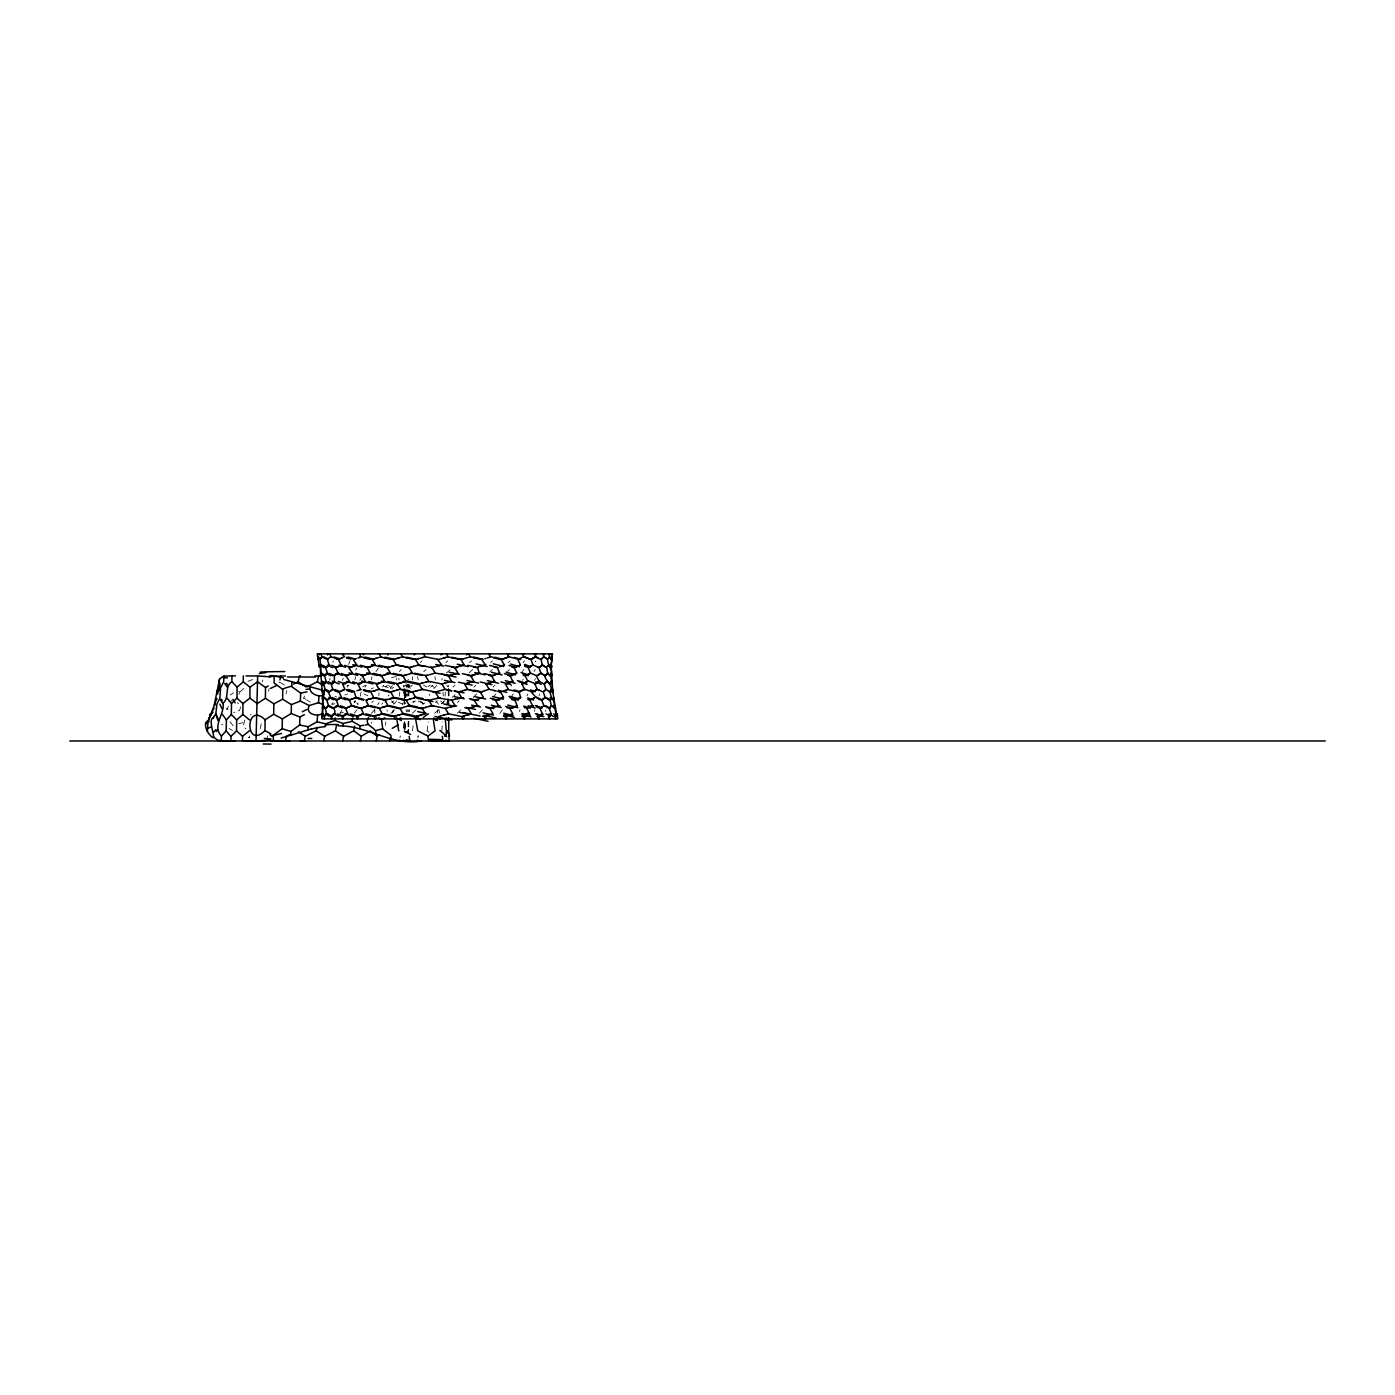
<?xml version="1.0" encoding="UTF-8"?>
<svg xmlns="http://www.w3.org/2000/svg" width="1395" height="1395" viewBox="0 0 1395 1395"><rect width="100%" height="100%" fill="white"/><g stroke="black" fill="none" stroke-linecap="round" stroke-linejoin="round"><path stroke-width="0.75" stroke-dasharray="5 3.75" d="M448.806 696.088L448.806 694.047M408.805 695.442L408.857 684.614L408.718 696.088M448.772 704.126L448.824 697.622M448.859 695.442L448.911 688.938M404.393 727.963L404.166 721.459M404.707 697.622L404.812 688.938L404.533 695.442M408.648 695.442L408.77 684.614M404.149 702.714L404.219 704.248A59.549 11.857 -33.6 0 1 405.265 703.568M403.87 727.963L403.992 721.459M404.498 697.622L404.097 704.109M408.909 686.2L408.857 687.229L408.718 685.189M403.852 685.346L403.922 687.055M448.214 704.126L448.388 697.622M448.649 688.938L448.458 695.442L448.353 688.956M448.632 695.442L448.841 688.938M407.235 711.746L407.305 709.706M404.131 727.963L404.41 721.459M404.097 728.765L404.48 721.965M405.84 697.448L406.032 694.03M404.567 729.445L405.003 721.965L405.23 730.806M406.52 696.088L406.642 694.03M399.929 737.728L400.33 735.915M402.475 704.248L403.015 702.888M441.744 730.806L442.581 721.965M445.005 696.088L445.371 691.99M399.354 696.088L399.755 691.99M409.328 711.746L409.537 709.706M412.449 679.958L412.763 676.662M392.78 713.107L393.163 709.706M393.791 704.248L396.651 700.848M396.581 679.958L396.755 678.493M545.637 711.433L545.794 710.072M385.386 725.365L385.84 721.965M390.269 688.589L392.413 685.52M412.449 730.806L413.269 724.685M437.385 713.107L437.838 709.706M438.588 704.248L435.815 701.022M441.884 679.958L442.075 678.493M408.212 721.965L408.212 732.514M354.905 702.661L355.132 701.144M381.811 704.248L382.858 702.888M418.047 737.728L417.872 735.915M423.452 704.248L424.655 702.888M427.027 730.806L428.457 721.965M433.88 688.589L436.897 685.346M371.593 723.325L371.82 721.965M371.384 679.958L371.959 676.662M329.621 680.272L330.005 678.232M332.917 662.398L333.196 660.864M360.328 696.088L361.113 691.99M354.94 679.958L355.603 676.662M331.591 704.248L333.056 702.888M286.045 693.995L286.777 690.595M267.299 737.693L267.683 735.95M303.43 698.476L304.563 696.088M260.133 728.783L261.615 722.192M268.572 691.188L269.165 688.537M249.147 737.571L249.531 735.932M262.399 681.806L262.801 680.097M408.037 731.503L408.491 732.514M244.788 720.099L243.236 725.993L245.991 728.957M407.724 685.189L407.235 686.881M534.337 711.433L534.843 709.724M538.976 695.931L539.586 693.89M240.655 706.916L239.522 710.561L233.645 712.566M407.235 685.189L406.555 686.881M342.455 680.272L343.257 678.232M348.645 664.438L350.04 660.864M238.841 694.431L239.696 692.251M519.289 711.433L520.126 709.724M526.909 695.931L527.92 693.89M534.616 680.272L535.366 678.755M347.285 687.09L348.192 685.259M355.742 670.071L356.754 668.013M226.775 709.584L228.449 706.411M534.076 671.588L535.279 669.548M339.996 713.298L341.845 710.247M359.858 680.272L361.078 678.232M379.022 692.809L378.865 695.669M499.933 713.298L502.374 709.724M511.825 695.931L513.238 693.89M522.567 680.272L523.264 679.26M535.174 661.893L535.872 660.864M382.788 686.933L383.381 685.294M354.19 702.574L355.376 700.883M365.072 687.09L366.344 685.259M375.952 671.588L378.463 668.013M510.884 686.218L511.616 685.259M522.253 671.588L523.84 669.548M354.156 713.298L356.998 709.724M379.283 702.661L377.609 704.545M479.287 713.298L482.374 709.724M493.394 696.959L496.027 693.89M523.055 662.573L524.52 660.864M371.924 702.574L373.424 700.883M385.665 687.09L387.269 685.259M399.388 671.588L401.202 669.548M493.045 687.09L494.754 685.259M507.606 671.588L509.524 669.548M371.349 713.298L374.802 709.724M388.106 695.931L389.1 694.919M420.296 662.573L421.953 660.864M473.219 697.465L474.317 696.367M457.264 713.298L460.856 709.724M474.753 695.931L476.811 693.89M508.355 662.573L510.082 660.864M391.943 702.574L393.704 700.883M407.915 687.09L409.799 685.259M423.714 671.762L425.981 669.548M457.368 702.574L459.182 700.883M473.829 687.09L475.765 685.259M489.732 672.111L492.452 669.548M391.664 688.851L393.529 687.142M390.949 713.298L394.82 709.724M445.842 662.573L447.673 660.864M240.149 691.833L244.09 688.241M434.647 713.298L438.588 709.724M452.119 697.465L453.323 696.367M453.793 695.931L455.119 694.745M490.587 662.573L492.452 660.864M413.408 702.574L415.309 700.883M430.706 687.09L432.729 685.259M446.278 673.122L450.271 669.548M435.467 702.574L437.385 700.883M452.922 687.09L454.962 685.259M469.069 672.739L472.661 669.548M412.292 713.298L416.338 709.724M469.679 662.573L471.597 660.864M233.593 692.74L230.192 695.041M422.72 703.202L422.336 704.213M373.424 687.787L371.279 688.938M365.49 685.189L362.613 686.881M355.132 700.848L353.911 701.528M348.349 685.189L347.076 685.869M278.878 682.103L281.982 683.445M247.996 681.335L254.431 678.842M251.17 714.536L250.298 714.885M347.564 694.065L346.378 694.448M345.786 694.658L344.879 694.937M332.289 704.475L334.713 703.725M339.996 713.211L343.484 712.165M396.494 676.645L393.965 677.028A34.84 17.594 5.6 0 0 389.275 678.144M248.083 737.292L249.635 737.693M357.259 704.109L358.201 704.545M364.304 694.047L367.792 695.774M221.474 724.232L222.659 724.859M232.547 730.474L231.082 729.637M230.646 729.393L229.007 728.434M308.312 700.848L306.743 699.837M308.836 701.197L310.422 702.208M305.679 699.157L304.11 698.128M284.493 685.137L282.488 683.777M429.067 732.34L427.254 730.98M423.557 703.568L422.476 702.714M422.057 702.382L420.348 701.022M388.542 685.189L390.46 687.229M391.524 700.848L393.878 703.568M230.018 721.825L233.61 726.307M406.939 687.055L405.997 685.346M406.433 685.346L407.078 687.055M405.666 685.189L406.294 686.881M408.491 730.806L408.752 732.514M409.868 687.177L410.13 688.537M398.761 678.232L399.075 680.045M417.558 676.627L418.134 679.906M429.416 694.082L429.625 695.442M387.043 709.95L387.217 711.188M434.926 676.662L435.327 679.958M439.041 709.706L439.46 713.107M442.93 691.99L443.279 696.07M374.732 709.706L374.889 713.107M406.207 709.706L406.294 711.746M407.357 694.03L407.41 696.088M404.131 694.03L404.201 696.088M403.94 688.938L404.097 695.442L404.027 688.938M404.759 721.459L404.986 730.126L404.881 721.459M407.881 688.938L408.037 695.442M404.236 688.938L404.358 695.442M404.41 697.622L404.533 704.109M448.58 704.126L448.248 697.622M408.7 709.706L408.718 711.746M448.214 688.956L448.248 695.442M242.992 722.61A67.047 54.143 -54.3 0 1 238.737 723.691M418.151 736.264A85.078 26.714 -20.3 0 1 418.674 735.915M410.793 686.636A48.563 17.071 -18.2 0 1 412.501 685.05M335.009 696.506A56.236 7.951 13.3 0 1 336.736 696.994M354.853 691.257A41.013 9.66 -14.2 0 1 351.697 692.321M383.538 686.026A35.503 6.748 27.2 0 1 391.733 688.938M405.771 683.689A45.773 8.701 27.1 0 1 410.426 685.991M404.533 682.277A54.719 12.66 -32.9 0 1 410.583 678.389M423.452 685.05A49.331 5.842 26.9 0 1 426.574 686.811M430.096 685.154A54.876 16.635 -27.8 0 1 427.812 686.793M446.784 685.154A49.069 21.064 10 0 1 447.638 686.828M448.719 685.189A54.946 29.347 -3.8 0 1 448.318 686.863M431.875 685.538A78.573 27.935 25.6 0 1 433.984 687.229M233.575 699.226A63.438 30.219 -68.4 0 1 230.07 701.755M238.51 691.484A28.824 14.072 56.9 0 1 239.277 691.379M403.94 686.881A72.435 39.043 -1.8 0 1 404.149 685.189M206.303 724.423A77.091 18.484 -34.9 0 1 205.797 723.953M226.339 708.486A32.66 10.183 58.9 0 1 227.978 709.48M237.29 702.644A64.362 20.908 56 0 1 238.562 703.673M405.526 703.359A51.911 22.39 -9 0 1 405.84 702.696M412.624 702.191A48.302 16.757 -18.7 0 1 414.071 701.022M356.702 703.028A95.191 44.745 -2.5 0 1 358.131 703.69M371.733 698.93A41.397 1.343 24.7 0 1 371.209 698.529M398.325 702.173A43.733 3.923 26.1 0 1 403.887 704.771M385.037 702.295A60.613 18.728 -33.3 0 1 386.031 701.354M418.221 700.987A50.394 8.039 26.2 0 1 422.877 703.516M440.541 701.022A48.284 15.886 19.5 0 1 444.255 704.179M444.22 700.761A54.806 24.36 -19.7 0 1 441.552 703.708M448.719 703.638A48.738 21.431 8.4 0 0 448.492 702.958A54.789 29.434 -2.4 0 1 448.336 703.621M446.609 702.818A49.435 22.024 -6.3 0 1 446.173 703.481M448.789 702.958A51.946 26.889 9.8 0 1 448.946 703.655M444.412 701.04A46.523 18.501 -14.4 0 1 441.343 703.795M408.7 721.459L408.665 732.305L408.77 721.459M408.316 721.459L408.177 732.305L408.351 721.459M405.893 688.938L405.509 697.622L405.875 688.938M447.778 704.126L447.516 697.622L447.743 704.126M408.561 695.442L408.473 684.614L408.473 695.442"/><path stroke-width="1.5" d="M323.099 705.992A83.543 18.519 1.9 0 0 322.454 708.015L322.507 713.822A185.134 41.85 5.5 0 0 322.053 716.35L322.071 716.681M322.507 699.837A90.832 19.268 2.2 0 1 322.681 697.483L322.367 691.554M448.702 730.823L448.737 719.925M552.246 658.004L550.955 666.74L552.281 653.854M230.907 741.129L230.977 736.403L236.54 730.858L236.679 719.942L242.835 714.467L242.974 703.568L249.844 698.11L250.001 687.212L257.552 681.789L265.521 687.508L265.381 698.285L273.821 703.847L273.682 714.275L265.102 719.82L264.963 730.596C244.788 750.806 244.927 700.412 265.102 719.82M235.267 741.041L221.177 740.71L221.491 736.054L226.147 730.893L226.409 719.959L231.326 714.502L231.5 703.551L236.958 698.11L237.098 687.194L231.849 681.667L231.954 675.79M242.503 740.972L242.556 736.264L249.409 730.823M237.098 687.194L243.271 681.789L243.34 675.93M256.035 740.972L257.639 675.947L245.991 675.93M273.35 739.646L273.403 735.148L282.191 728.713L282.348 718.896L291.206 713.525L299.89 717.03L304.354 714.693M274.17 677.395L274.1 682.992L282.784 689.426L282.644 699.244L291.398 704.58L300.378 701.075L309.202 705.539L318.513 702.714L322.995 704.44M403.73 740.972L403.748 740.082M552.926 691.641L553.954 699.732L553.815 697.814A64.693 23.854 -27 0 1 553.832 698.825L555.576 708.119M290.77 735.304L290.84 731.451L299.646 725.016L308.173 726.743L317.118 721.808L325.663 723.865L334.835 720.448L343.17 723.517L352.168 721.302L360.102 725.836L363.799 725.243M291.206 713.525L291.398 704.58M291.851 681.859L291.764 686.654L300.64 693.088L306.97 691.885M221.491 736.054C211.674 726.097 224.909 714.118 223.043 703.219C229.983 697.395 224.02 686.898 231.849 681.667M319.699 667.664A126.962 22.582 2.2 0 1 319.089 665.293L317.206 653.854L552.699 653.854M299.646 725.016L299.89 717.03M300.378 701.075L300.64 693.088M406.224 740.972L406.259 740.082M235.476 675.86L223.828 676.122L223.688 681.911L220.549 687.909L219.852 698.424L216.905 704.004L215.841 713.909L218.44 719.454M375.83 733.962C377.086 726.568 363.049 726.586 368.559 717.553M549.49 717.78L549.438 718.896L548.479 716.577M551.792 675.598L551.147 665.467M308.016 729.794L308.173 726.743M309.202 705.539C304.912 714.135 317.275 717.135 322.786 713.42M310.074 687.63C308.94 693.315 318.287 697.378 323.187 695.408M445.859 740.972L445.912 740.082M322.088 716.193L322.402 714.153M317.118 721.808L317.572 715.443M318.513 702.714L318.967 696.349M399.685 740.972L399.755 740.082M322.942 681.859L322.786 681.649A103.997 20.437 1.2 0 0 321.635 684.021A228.327 41.344 5.5 0 1 321.565 681.632C320.292 673.977 321.356 665.99 319.926 659.434M217.62 694.03L218.98 686.357M552.246 658.318L552.158 656.783M215.51 702.191L207.994 721.633L207.384 731.399M323.344 702.243L321.861 718.896L557.843 718.896L557.32 716.577M324.041 694.501L324.39 690.438M327.546 654.952L327.651 653.854M406.468 740.972L406.555 740.082M214.83 705.12L215.057 703.324M325.663 723.865L325.401 726.429L324.372 726.551M223.828 676.122L219.608 678.912L214.255 704.911M359.788 728.608L360.102 725.836M389.589 740.972L389.885 738.321M206.547 721.459C204.036 724.929 206.39 729.585 208.204 732.811C220.637 748.853 206.652 720.134 212.842 717.954M320.833 675.511L321.007 674.482A270.072 46.872 5.1 0 1 321.286 673.471L321.757 673.471M334.835 720.448L335.166 717.884M552.786 689.304L552.699 690.612L552.263 684.056A147.085 41.955 -27.5 0 0 552.141 682.312L551.705 674.831L551.792 675.86M218.928 681.58L219.608 678.912M433.601 740.972L433.723 740.082M352.168 721.302L352.673 717.884M342.786 726.045L343.17 723.517M376.319 740.972L377.034 736.264L379.51 734.555M322.507 708.364L322.646 699.575M417.523 740.972L417.663 740.082M321.582 681.614L321.827 681.632A229.303 41.536 5.3 0 0 321.495 683.829M360.468 740.972L361.305 736.264L370.355 730.806M553.867 700.203L554.111 702.574M552.664 690.821L552.716 690.577M342.664 740.972L343.606 736.264L353.702 730.806L354.609 726.045M322.559 708.032L322.803 707.003A208.988 45.146 5.4 0 1 323.256 705.643A86.054 18.484 4.1 0 0 323.902 706.655A85.479 18.187 4.7 0 0 325.052 708.015M539.15 717.78L538.923 718.896L537.807 716.577M551.914 656.958L552.507 653.854M323.675 740.972L324.686 736.264L335.393 730.806L336.683 724.685M279.907 679.958L280.761 675.982M270.368 740.571L285.208 740.954L286.899 735.915M293.473 684.143L298.129 681.771L299.402 675.93L300.535 675.93M304.267 740.972L305.296 736.264L316.194 730.806L316.944 727.405M307.196 686.898L317.345 681.771L318.653 675.93M548.549 658.231C544.66 661.509 554.233 671.379 550.833 674.308M554.512 707.945L554.722 707.003A41.135 17.298 -26.1 0 0 554.914 705.626A41.135 17.263 -26.4 0 1 554.669 707.021L555.908 713.822A25.651 12.276 -24.8 0 1 554.914 716.385L554.565 716.193M320.623 673.471L320.379 668.92M321.548 674.57L320.658 673.384A114.407 21.448 2.2 0 0 320.78 675.18M324.686 717.78L324.372 718.896L324.181 716.577M342.629 654.918L342.943 653.854L344.338 656.679L341.723 657.969M322.873 700.203C325.122 696.872 321.704 692.687 324.669 689.74M551.775 675.511L551.164 673.89M552.315 692.705L552.089 690.438M551.008 666.566L551.042 666.479A413.984 44.623 -5.4 0 0 551.234 666.252M552.908 692.025L552.333 690.821M322.995 699.854L323.099 699.523A230.628 47.587 5.3 0 1 323.919 697.448A94.319 19.094 4.6 0 0 324.948 698.476M320.362 667.333L321.53 664.944M551.531 682.87L551.914 681.632A383.921 45.442 -3.7 0 1 552.158 682.957A143.894 41.03 -27.5 0 1 552.246 683.846M215.946 701.04L216.975 698.372M550.415 675.476L552.263 684.021M524.729 717.78L524.293 718.896L523.038 716.577M549.543 654.918L549.961 653.854M551.164 689.461C551.757 683.567 544.974 680.69 544.8 675.494M551.06 689.705L550.729 690.438A49.191 14.316 -26 0 1 549.979 691.972L551.356 697.465L553.501 699.941M551.217 665.293L551.688 667.682M318.757 657.83L318.548 657.917A130.555 22.634 1.2 0 0 318.322 658.824M554.966 716.542L555.123 716.193A25.825 12.485 -24 0 0 555.995 713.787M332.062 717.78L331.504 718.896L330.999 716.577M363.241 654.918L363.781 653.854M320.013 659.504L321.582 657.219M205.501 723.726L207.994 721.633M212.737 710.596L212.214 713.49M213.418 709.375L214.08 708.154M550.101 691.589L550.624 690.664A57.927 16.67 -26.5 0 0 551.077 689.496M506.821 717.78L506.176 718.896L504.833 716.577M543.91 654.918L544.521 653.854M323.954 690.787L325 689.304L323.849 684.056L326.116 681.301L324.582 675.86L327.424 673.122L325.61 667.682L329.813 665.293M322.541 681.301L322.315 681.632A109.699 20.663 4.1 0 0 324.564 683.864M550.572 698.825L550.572 698.825A37.438 12.433 -25.7 0 0 551.426 697.448M554.356 708.329L554.373 705.138M549.246 653.854L549.351 657.062M215.841 713.909L213.749 716.821M548.898 657.742L548.514 658.266M343.501 717.78L342.734 718.896L341.949 716.577M387.67 654.918L388.42 653.854M209.111 717.745L210.017 716.629M210.192 716.367L211.308 714.798M323.971 683.846L326.622 681.614M549.892 699.819L551.391 705.643L553.501 707.439M320.867 658.144L321.966 656.783L320.99 653.854M547.485 666.322C546.09 667.734 549.839 662.887 550.467 667.42M486.349 717.78L485.495 718.896L484.1 716.577M535.209 654.918L536.029 653.854M324.32 716.35L326.622 713.822L325.07 707.736M546.683 667.333L547.625 673.122L550.048 675.598M545.358 675.86L547.625 673.122L550.258 675.86M546.561 674.482L545.672 675.511M358.445 717.78L357.451 718.896L356.475 716.577M414.175 654.918L415.117 653.854M325.785 708.381L328.592 705.643L326.5 699.575M549.508 708.032L551.164 705.992A26.191 10.009 -24.9 0 1 550.641 706.672L549.177 708.364L551.217 713.822M464.186 717.78L463.14 718.896L461.728 716.577M523.282 654.918L524.276 653.854M324.895 675.511L328.069 673.471M326.099 708.032L328.592 705.643M217.725 729.969L216.208 731.521M546.578 681.405A45.895 10.462 -25.5 0 1 544.189 683.934L545.881 689.461A32.504 8.544 -25.1 0 1 544.434 690.769L543.492 691.676M545.724 689.618L544.887 690.438A29.469 7.934 -24.7 0 1 543.23 691.99L545.114 697.465L549.543 700.15M326.622 713.822L323.884 716.193M376.284 717.78L375.133 718.896L373.982 716.577M441.064 654.918L442.163 653.854M441.221 717.78L440.035 718.896L438.64 716.577M507.989 654.918L509.105 653.854M328.121 691.449L330.65 697.465L327.023 699.941M543.318 653.854L543.666 657.062M541.277 659.12L543.527 657.184M327.755 699.854L330.65 697.465M396.442 717.78L395.203 718.896L393.948 716.577M466.61 654.918L467.796 653.854M418.343 717.78L417.105 718.896L415.745 716.577M489.139 654.918L490.325 653.854M325.994 667.333L329.621 665.206M542.254 658.318L542.341 658.231A82.113 11.317 -24.2 0 1 541.243 659.242M329.115 692.025L330.946 690.612M541.033 659.329L542.324 664.962L546.177 667.507M539.621 667.176L540.702 666.322L539.29 667.42M543.492 698.825L542.132 699.871L543.492 698.825A25.616 7.829 -24.6 0 0 545.009 697.483M539.377 667.368L537.999 667.211M327.319 659.26L329.063 664.962M538.958 674.482L537.912 675.25L538.958 674.482A39.949 7.359 -24.3 0 0 540.876 673.087L538.941 667.682M327.215 659.329L328.278 658.562M538.732 674.657L538.854 674.57A39.949 7.289 -24.4 0 0 540.562 673.175M330.877 690.664L332.83 689.304L335.846 690.612M541.923 700.028C538.313 700.342 533.117 694.57 530.989 691.449M384.811 717.762L381.55 719.942L382.771 728.975M331.121 690.49L332.324 689.636M327.703 658.981L330.336 657.219M331.33 683.846C338.061 681.859 330.162 673 338.933 673.471M331.26 716.35C335.724 715.356 336.23 709.096 332.289 707.683M400.818 717.762L399.005 719M541.923 707.091L540.964 707.736L541.801 707.178A25.04 9.155 -23.5 0 0 544.05 705.661L549.107 708.329M211.36 726.847L208.221 728.138M536.988 689.409L538.592 689.915M333.963 708.207L338.305 705.643L336.474 700.203L334.887 699.523M536.796 689.531L536.412 689.775A25.511 6.591 -23.8 0 1 532.768 692.059M540.231 708.207L536.848 707.178M330.231 657.289L331.051 656.783L329.813 653.854M533.448 658.004L535.192 656.905A46.698 5.929 -23.3 0 1 532.803 658.318M265.381 698.285L257.238 703.586L249.844 698.11M533.082 658.231L531.46 659.207M334.783 681.614L331.068 684.021L332.795 689.2M335.219 713.822L330.371 716.193M334.068 675.337L338.706 673.384M336.474 700.203L341.496 697.465L339.02 691.868M265.521 687.508L268.171 685.991M529.228 658.824L531.39 659.26A39.914 5.231 -23 0 0 533.675 657.934M336.77 700.028L341.496 697.465M273.821 703.847L282.644 699.244M533.57 691.467L533.64 691.432A25.389 6.312 -24.1 0 0 536.691 689.479M530.083 666.653L528.688 667.42L529.455 667.002A28.214 4.29 -23.2 0 0 530.048 666.653M338.305 705.643L332.969 708.032M335.288 667.525L342.037 665.293M524.921 666.496L528.844 667.333M336.544 667.211L341.775 665.206M339.403 692.025L340.868 691.257M340.624 691.379L344.321 689.566M288.224 735.252L289.55 734.572M533.274 705.905L532.158 705.818A38.45 13.723 -23.2 0 1 529.612 706.881M526.473 675.25L530.466 673.122L536.709 675.703M531.077 699.592L532.559 698.825A28.789 8.614 -23.7 0 0 534.477 697.831L534.738 697.639A28.563 8.422 -23.7 0 1 532.489 698.79L529.873 700.203L532.349 705.312M526.229 675.389L526.647 675.163A24.831 4.359 -23.4 0 0 527.24 674.831A24.761 4.324 -23.4 0 0 527.885 674.5L530.466 673.122L528.217 667.682M533.518 705.992L531.826 705.992A40.211 14.63 -23.1 0 1 529.751 707.056L528.792 707.439M342.403 690.49L344.879 689.304L342.647 684.056L349.674 681.632L346.047 675.86L343.937 675.163M336.526 658.824L340.432 658.562M342.316 716.35L347.739 713.822L345.664 708.381L343.711 707.683M343.013 683.846L347.843 681.614M345.664 708.381L351.819 705.643L349.291 700.133M529.716 707.003L527.955 707.823M340.694 658.44L341.827 657.917M346.03 708.207L347.896 707.352M524.084 689.531L525.409 689.566M524.311 689.426L524.258 689.461A35.416 8.632 -23.5 0 1 521.329 690.647L519.254 691.641M523.997 689.583L521.869 690.525M518.469 659.26L508.983 656.818A32.224 3.923 -21.8 0 1 504.258 658.475L503.734 658.736M347.739 713.822L341.025 716.193M346.047 675.86L347.111 675.389M348.279 707.178L351.819 705.643M527.432 708.05L524.415 707.683M346.483 675.668L352.482 673.122L348.558 667.316M347.198 675.337L352.482 673.122M520.422 664.962A25.494 3.732 -22.6 0 1 517.318 666.357L515.452 667.124M350.79 699.645L356.056 697.465L354.156 691.763M515.662 667.037L515.766 667.002A26.889 3.976 -22.5 0 0 517.318 666.304M351.697 699.261L348.715 699.941M512.418 674.918L513.482 674.482A32.678 5.615 -22.9 0 0 516.778 673.14L514.145 667.682L515.261 667.211M520.701 697.639L518.94 691.763M352.29 699L356.056 697.465M349.779 667.682L350.912 667.211M350.302 667.473L356.702 664.962L353.197 659.329M351.139 667.124L356.702 664.962M513.064 674.657L513.482 674.482A32.085 5.475 -22.9 0 0 516.743 673.087M512.854 674.744L512.209 675.006M523.875 716.193L521.8 716.21M517.545 698.912L517.754 698.825A58.974 17.786 -23.6 0 0 520.3 697.884M356.457 716.542L361.061 714.763M517.754 698.825L516.446 699.348M356.928 716.35L360.224 715.077M517.318 699L516.237 699.436M356.928 690.664L361.357 689.531M510.901 675.511L510.029 675.86L512.819 681.301M507.518 657.307L507.309 657.394A34.108 4.272 -21.8 0 1 502.06 659.382M353.842 659.504L356.318 658.562M382.526 728.783L375.673 730.614M358.079 683.934L364.357 681.614M358.358 683.846L362.613 682.242M359.614 707.945L363.38 707.509M514.842 699.959L517.161 705.643L513.046 707.178M361.549 708.207L364.304 707.178M360.869 714.833L363.607 713.822L361.096 708.364M357.94 657.969L359.544 657.394M363.833 707.352L367.129 706.149M502.462 659.207L499.026 658.824M516.115 691.397L507.71 689.531M513.517 707.003L511.407 707.771M361.218 675.546L363.694 675.389M363.345 681.981L365.246 681.301L362.404 675.843M364.775 707.003L368.576 705.643L365.874 700.203L367.181 699.732M507.606 689.583L506.455 689.984M359.335 657.463L360.921 656.905M362.927 675.668L364.775 675.006M366.833 699.854L368.263 699.348M506.437 690.002L504.554 690.664M509.07 715.112L512.767 713.822L509.716 708.364L511.651 707.683M360.764 656.958L359.648 653.854M364.287 675.163L365.734 674.657M367.426 699.645L368.995 699.087M500.421 666.409L500.666 666.322A49.61 6.992 -22.2 0 0 504.467 664.909M368.507 699.261L375.081 697.814M499.689 666.653L500.666 666.322M365.246 674.831L369.675 673.297M503.56 690.996L504.694 690.612M366.222 674.482L368.193 673.802M369.239 699L374.732 697.727M510.832 714.502L505.374 716.35M365.821 667.333L369.71 666.827M368.175 691.345L373.11 691.257M497.3 667.49L499.672 673.122A82.723 13.497 -22.7 0 1 495.678 674.482L494.388 674.918M503.351 696.959L500.596 698.494M368.681 673.645L370.181 673.122L367.199 667.682M501.607 691.676L499.654 691.798M502.636 697.814L503.63 697.465M368.698 667.176L370.477 666.566M374.209 716.455L378.341 715.077M507.867 715.513L503.421 716.21M369.971 666.74L371.75 666.147M373.441 691.135L374.627 690.752M495.417 674.57L497.666 673.82A77.893 12.677 -22.7 0 0 499.689 673.105M370.739 666.496L374.889 665.119M374.505 690.787L375.551 690.438M374.871 690.664L378.673 689.409M494.894 674.744L491.546 675.86L488.668 675.163M498.277 699.261L499.584 698.825M371.576 659.329L374.505 658.806M376.388 683.934L384.671 681.301L381.585 675.86L380.103 675.511M379.318 714.763L372.622 716.193M376.702 683.846L384.671 681.301M378.498 689.461L380.103 689.548M379.091 714.833L382.247 713.822L379.405 708.364L377.696 707.945M498.538 699.174L496.324 699.906M373.825 665.467L375.412 664.962L372.325 659.504M379.405 708.364L382.823 707.265M380.137 714.502L381.201 714.153M493.987 707.091L500.003 705.992M487.117 658.004L487.221 657.987A82.497 9.242 -21.5 0 0 490.308 656.993L489.314 653.854M496.446 699.854L495.399 700.203L498.538 705.643L497.457 705.992M374.296 658.876L376.162 658.266M382.3 707.439L384.166 706.829M485.722 658.457L484.832 658.736M383.363 707.091L385.247 706.498M376.022 658.318L378.969 657.394M389.449 705.992L386.328 706.149M482.949 659.329L483.141 659.277A97.371 4.569 10.9 0 0 473.759 657.184M384.706 706.672L389.083 705.905M381.585 675.86L383.067 675.389M483.263 665.642L485.443 664.962L481.641 659.329M382.317 699.575L387.426 699.436M486.663 683.846L487.64 683.533M488.093 689.618L489.104 689.304L486.088 684.056M494.266 707.003L488.738 708.119M382.666 675.511L385.404 674.657M386.066 699.854L395.36 697.814M487.169 689.915L484.728 690.664M380.085 657.045L386.764 658.091M384.584 674.918L387.636 673.977M480.822 666.409C472.957 665.729 483.664 674.256 475.834 674.326M385.962 674.482L389.868 673.297M389.902 698.668L391.577 698.145M394.977 697.727L392.134 697.988M484.885 690.612L480.229 692.025L483.455 697.465L474.265 700.203L477.526 705.643L479.13 705.992M384.253 667.002L387.269 667.682L392.361 666.147M391.577 691.763L390.74 692.025L393.826 697.465M391.315 691.85L392.483 691.501M387.548 667.595L388.821 667.211M388.752 673.645L390.443 673.122L387.269 667.682M392.291 691.554L393.268 691.257M488.895 715.094L486.803 715.722M393.076 691.31L394.244 690.961M474.701 674.657L476.41 674.151M395.587 716.036L396.651 715.722M394.837 690.787L396.982 690.159M475.276 674.482L470.69 675.86L473.899 681.301L470.429 682.329M397.313 715.513L399.842 714.763M392.361 659.329L393.774 659.329M391.803 666.322L393.512 665.799M396.616 690.263L397.802 689.915M472.417 675.337L473.55 675.006M398.778 715.094L392.431 716.21M484.71 716.35L485.756 716.036M392.937 665.973L396.407 664.962L393.181 659.504M398.482 683.515L396.79 684.021L401.028 689.548M397.54 689.984L399.755 689.339M470.969 675.773L472.12 675.424M471.597 681.981L472.748 681.649M399.615 714.833L403.085 713.822L399.999 708.364L402.614 707.596M393.46 659.417L396.18 658.632M462.512 659.085L470.359 656.783L468.668 653.854M399.563 683.201L397.941 683.689A85.601 4.447 11.7 0 1 387.723 681.492M399.092 683.341L400.661 682.887M402.004 714.135L403.085 713.822M396.075 658.649L396.965 658.405M401.307 675.511L404.079 675.511M460.211 659.329L462.844 658.981M400.26 683.009L401.743 682.573M401.429 682.661L402.841 682.26M411.682 691.85L415.623 691.135M469.261 682.661L470.621 682.26M469.522 682.591L465.738 683.689M402.318 707.683L409.38 705.643L406.207 700.203L407.392 699.854M475.765 706.166L477.526 705.643L468.075 708.364L464.849 707.683M396.79 658.457L398.429 657.969M398.307 658.004L399.232 657.742M403.19 675.773L412.432 673.122L409.136 667.682L411.542 667.002M402.597 682.329L406.137 681.301L402.893 675.86M403.765 681.981L404.951 681.649M462.46 665.467L463.646 665.136M467.36 683.219L468.441 682.905M467.116 689.479L473.794 690.612M473.428 706.829L474.596 706.498M399.598 657.638L402.562 656.783L400.801 653.854M404.969 675.25L405.858 675.006M460.106 666.147L464.239 664.962L461.03 659.504M406.939 699.976L410.06 699.087M466.279 683.533L464.552 684.021L467.656 689.2M408.194 705.992L409.38 705.643M467.604 689.339L465.337 689.984M463.123 697.814L454.805 699.348M460.699 665.973L457.142 667.002M409.764 699.174L414.542 697.814M465.616 689.915L462.966 690.664M457.734 666.827L454.735 667.682L458.013 673.122L453.793 674.326M440.279 697.814L428.771 700.203L432.049 705.643L445.022 708.329M462.669 690.752L458.17 692.025L454.909 691.345M433.723 705.992L429.59 706.323M460.263 697.814L462.704 697.727M468.005 714.781L471.388 713.822L468.075 708.364M414.664 659.329L418.256 658.736M411.089 667.124L413.966 666.322M413.356 666.496L418.221 665.119M426.678 675.511L435.257 673.122L449.574 675.511M451.997 674.831L454.404 674.151M415.518 691.17L417.506 690.612M421.569 689.461L423.417 689.566M413.949 697.988L415.745 697.465L412.519 692.025M420.627 708.032L423.452 708.032M416.931 716.193L414.158 716.21M416.024 716.455L418.639 715.722M466.575 715.182L468.982 714.502M447.586 656.958L454.003 658.004M445.389 657.568L447.847 656.871M450.777 675.163L452.294 674.744M421.918 683.201L419.006 684.021L422.127 689.2M448.649 675.773L451.073 675.093M417.332 690.664L420.976 689.636M420.749 689.705L422.075 689.339M449.225 681.981L451.649 681.301L448.353 675.86M437.367 697.814L451.753 700.203L455.415 699.174M430.811 705.992L432.049 705.643M418.151 715.862L419.773 715.408M450.777 706.829L456.74 705.992M466.872 715.094L461.728 716.542L448.545 713.822L443.593 715.182M463.506 716.036L464.622 715.722M418.029 658.806L423.103 657.394M417.611 665.293L425.37 666.322M443.924 657.969L445.755 657.463M438.745 659.417L444.133 657.917M438.675 665.816L441.744 664.962L437.577 659.329M430.288 667.333L433.165 667.333M437.455 666.147L439.285 665.642M422.179 675.163L427.132 675.389M421.43 683.341L426.469 681.946M426.312 681.981L430.427 681.649M444.342 683.341L449.364 681.946M430.323 681.614L441.901 684.021L444.813 683.219M444.988 689.339L443.872 689.636M422.545 708.276L425.911 707.352M425.283 707.509L430.201 706.149M419.354 715.513L420.906 715.094M420.575 715.182L424.324 714.135M453.846 705.992L454.753 705.138M422.824 657.463L425.301 656.783L438.222 659.469M432.241 667.595L438.065 665.973M422.336 689.339L435.292 692.025L443.959 689.618M424.254 714.153L425.475 713.822L422.232 708.364M447.551 707.736L451.387 706.672M447.69 707.683L445.232 708.364L448.545 713.822M438.623 716.542L443.906 715.094M281.162 738.077L311.469 728.887M368.263 724.493L365.333 724.999M269.776 740.152L256.715 740.972M268.625 676.505L285.487 675.947M255.808 740.989L253.001 741.007M421.464 740.937C391.925 746.412 367.269 725.295 338.322 725.871M300.413 740.972L305.121 740.972M439.094 740.989L447.045 740.972M449.26 740.972L448.946 736.264A54.719 29.016 4.3 0 0 448.109 730.841M314.782 675.93L321.269 675.93M69.75 740.972L1325.25 740.972M244.334 740.972L251.623 741.007M437.838 740.989L431.317 740.954M289.811 740.972L285.208 740.954M257.639 675.947L270.735 676.871M322.559 690.229L283.673 679.452M221.177 740.71L219.137 740.327M424.969 666.235L431.735 667.63M451.422 690.612L445.11 689.304L441.919 684.056M428.561 700.15L425.492 699.523M412.257 658.824L415.309 659.469M446.104 675.389L447.76 675.738M422.022 708.329L418.988 707.683M408.351 658.004L402.719 656.818M451.509 667.002L454.526 667.63M408.944 667.63L405.928 667.002M457.856 658.824L460.838 659.469M412.31 691.972L409.31 691.345M402.702 675.808L399.737 675.163M471.091 699.523L474.056 700.15M467.552 675.163L470.481 675.808M405.492 690.525L400.016 689.339M482.548 716.21L493.098 713.822L489.889 708.364L486.838 707.683M406.015 700.15L403.068 699.523M392.971 659.469L390.059 658.824M477.142 691.345L480.037 691.972M470.499 656.818L475.834 658.004M473.585 667.002L476.445 667.63M399.807 708.329L396.93 707.683M390.548 691.972L387.758 691.345M479.444 658.824L482.217 659.469M489.244 689.339L494.719 690.612M492.452 699.523L495.208 700.15M381.393 675.808L378.673 675.163M384.218 690.525L379.161 689.339M384.131 699.994L382.997 699.732M490.238 675.546L491.371 675.808M372.151 659.469L369.483 658.824M497.788 691.345L499.148 691.676M498.887 691.606L499.863 691.85M290.84 731.451L282.191 728.713M491.023 656.818L496.167 658.091M493.987 667.002L496.568 667.63M378.359 708.119L377.051 707.788M366.484 658.091L362.351 657.062M506.995 707.683L509.559 708.329M365.542 667.263L364.496 667.002M500.875 659.312L504.432 664.962M511.669 699.523L514.075 700.15M365.368 690.612L363.38 690.089M507.518 675.163L509.872 675.808M517.092 691.676L518.173 691.972M511.808 667.002L513.988 667.63M348.82 658.091L346.274 657.341M352.761 691.798L351.435 691.397M348.907 690.612L346.326 689.775M527.798 699.523L529.751 700.15M525.34 689.531L531.286 691.554M348.541 699.889L347.407 699.523M523.264 675.163L525.165 675.808M337.59 659.19L331.748 657.062M536.831 716.21L537.79 716.542M523.7 656.783L524.712 657.15M524.084 656.923L525.409 657.394M524.834 657.184L526.124 657.655M525.653 657.481L526.839 657.917M526.368 657.742L529.769 659.033M527.798 658.266L528.722 658.632M335.219 667.507L333.911 667.002M338.811 691.798L337.642 691.345M333.056 675.79L331.766 675.232M538.121 689.705L539.185 690.176M538.784 690.002L542.149 691.554M536.29 675.511L539.08 681.301L543.98 683.846M536.674 657.394L534.424 653.854M536.238 657.184L540.493 659.329M536.866 657.481L538.069 658.056M282.348 718.896L273.682 714.275M538.261 667.351L532.977 664.962L530.937 659.504M325.541 658.806L322.175 656.923M270.735 733.822L264.963 730.596M425.109 734.694L417.75 730.806L415.78 719.89M325.401 667.56L324.529 667.054M542.324 664.962L546.247 667.56M544.556 675.337L540.737 673.122L545.288 675.808M546.038 689.304L549.857 692.025M316.194 730.806L324.686 736.264M305.296 736.264L298.478 731.834M317.345 681.771L323.134 685.52M305.993 686.898L298.129 681.771M335.393 730.806L343.606 736.264M543.963 656.783L546.526 658.632M326.674 690.525L325 689.304M353.702 730.806L361.305 736.264M545.096 657.551L546.77 658.824M548.27 690.787L549.63 691.85M546.875 681.301L549.874 683.846M380.242 719L378.568 717.745M250.001 687.212L243.271 681.789M249.548 719.925L242.835 714.467M371.645 731.834L377.034 736.264M383.241 729.358L390.792 735.165L391.42 739.42M242.974 703.568L236.958 698.11M242.556 736.264L236.54 730.858M325.122 707.788L325.192 707.84A86.368 18.309 4.9 0 1 324.25 706.672A86.56 18.519 4.3 0 1 323.466 705.643M236.679 719.942L231.326 714.502M230.977 736.403L226.147 730.893M231.5 703.551L226.949 698.075M549.543 656.783L551.304 659.504M549.752 657.045L550.502 658.056M226.409 719.959L222.363 714.397M227.211 687.125L224.682 683.498M222.799 703.568L220.497 699.662M423.522 653.854L425.231 656.679M431.927 667.682L435.257 673.122M451.753 700.203L454.857 705.312M425.458 675.86L428.771 681.301M458.17 692.025L461.466 697.465M415.518 659.504L418.831 664.962M435.292 692.025L438.605 697.465M551.147 681.301L552.193 683.689M550.659 658.318L551.217 659.329M446.435 653.854L448.126 656.679M379.213 653.854L380.87 656.679M491.546 675.86L494.58 681.301M500.578 692.025L503.438 697.134M551.722 690.909L552.298 692.025M376.162 684.056L378.969 689.2M384.985 700.203L387.967 705.643M505.548 684.056L508.321 689.2M553.152 698.668L553.24 698.825A116.238 48.511 -27.2 0 0 553.048 698.494M370.843 692.025L373.529 697.134M526.7 708.364L529.49 713.822M357.887 684.056L360.433 689.2M507.449 653.854L508.809 656.679M522.061 684.056L524.555 689.2M320.728 673.122L320.885 673.471A211.168 35.049 5.6 0 0 321.548 674.5M338.497 659.504L341.008 664.944M517.911 659.504L520.37 664.962M525.287 675.86L527.746 681.301M542.411 713.822L539.952 708.364M322.367 690.525L322.262 691.135M551.164 673.122L551.722 674.918L551.164 673.122A152.474 33.55 -26.9 0 1 550.92 674.43M335.689 667.682L337.991 673.122M522.48 653.854L523.666 656.679A25.511 3.139 -22.4 0 1 518.365 659.242M535 684.056L537.127 689.2M541.696 700.203L543.945 705.643M555.472 708.032L556.483 713.822A268.869 36.758 -3.6 0 1 556.553 715.809M554.983 716.577L555.751 718.896L555.628 717.78M557.215 716.193L557.25 716.193A42.059 22.442 -25.6 0 0 556.483 713.822A41.693 22.215 -26.2 0 1 557.25 716.367M319.211 665.293L319.577 666.322A242.207 38.659 5.3 0 1 319.246 665.293L319.211 665.293A126.858 22.477 2.7 0 0 320.222 667.002M322.071 689.653L322.175 690.787M322.594 697.814L322.942 698.912L322.524 697.465M320.623 675.232L320.676 675.442A114.233 21.413 1.7 0 1 320.78 673.471A121.487 21.762 3.9 0 0 323.291 675.825M219.66 690.159L218.858 684.701M409.136 736.368L409.973 741.059M428.666 740.937L427.864 736.229L435.083 730.823L433.409 719.942M396.982 720.395L398.743 730.893M552.019 681.614L552.193 682.87M317.92 658.004L317.851 656.958M442.337 736.264L442.93 740.972M554.216 703.603L554.321 704.702M445.354 719.907L446.313 730.806M319.193 653.854L319.263 654.918M321.6 684.056L322.018 689.618M407.514 740.082L407.549 740.972M408.909 740.082L408.909 740.972M227.524 677.9A94.773 6.818 -4.5 0 1 222.119 677.238M220.044 685.922A71.755 18.501 56 0 1 219.852 682.696M259.365 673.576A77.266 45.25 19.2 0 1 265.782 672.547M260.167 672.076A94.843 8.475 1.3 0 1 284.807 671.553M315.671 677.011A95.122 2.127 -0.1 0 1 287.51 676.976M270.177 675.511A74.284 42.652 27.9 0 1 283.464 677.987M281.546 733.421A91.355 59.34 -33.4 0 1 270.944 735.723M311.486 729.027A123.074 108.758 -69.4 0 1 324.372 726.673M325.419 724.825A122.638 108.252 -68.6 0 1 338.479 724.633M429.398 739.333A43.28 3.854 -2.1 0 1 441.744 739.769M311.748 738.478A116.831 1.325 0 0 1 308.103 738.478M270.926 738.949A121.173 84.799 -16.9 0 1 264.3 738.478M206.826 721.721A41.571 10.637 39.8 0 1 209.233 721.407M218.875 740.745A93.936 40.699 -67.6 0 1 213.766 736.978M263.254 743.988A114.303 4.935 2.4 0 1 271.083 744.093M215.981 729.585A78.434 30.394 -85.3 0 1 213.592 732.061M207.785 722.558A44.71 20.402 50 0 1 209.32 718.163M272.653 736.211A90.291 77.004 -20.5 0 1 269.985 734.816M398.028 724.859A42.826 13.566 -35.7 0 1 392.257 728.329M410.601 734.45A45.739 3.592 26.8 0 1 404.201 731.154M407.741 731.119A60.473 1.866 -33 0 1 405.492 732.584M425.527 734.642A53.062 11.509 24.4 0 1 428.317 736.211M439.844 730.544A47.953 17.281 17.1 0 1 446.662 736.682M448.144 730.718A55.05 27.377 -12.8 0 1 444.778 736.42M447.917 730.718A48.912 22.041 4.2 0 1 449.452 736.298M447.063 730.875A50.516 21.274 -10.3 0 1 445.842 732.863M270.665 688.38A87.222 60.822 -1.1 0 1 276.437 685.642M305.941 689.461A58.363 17.821 -8.2 0 1 309.341 688.921M282.557 689.06A62.078 49.767 5.4 0 1 291.572 686.218M217.027 690.874A34.648 3.906 55.4 0 1 218.509 691.275M227.455 684.788A92.715 23.279 34.9 0 1 226.356 683.184M235.145 702.923A56.463 5.563 55.3 0 1 233.052 699.453M222.171 700.534A93.134 24.081 36.4 0 1 221.456 699.296M221.979 708.625A58.084 10.271 50.6 0 1 219.852 704.161M218.265 721.11A66.681 21.884 44.5 0 1 216.417 715.914M213.731 717.483A81.886 20.733 -80.6 0 1 212.807 718.582M209.494 714.885A48.738 19.53 36.1 0 1 212.807 712.479M302.262 711.764A86.194 71.337 -6.2 0 1 306.952 709.514M401.341 720.517A48.075 5.022 25.3 0 1 397.226 718.425M412.85 716.019A48.232 5.807 26 0 1 420.069 719.681M428.352 713.839A61.275 4.464 -33.9 0 1 423.26 717.431M433.549 717.937A48.598 11.265 24.1 0 1 437.437 720.483M438.117 718.006A53.341 21.797 -22.6 0 1 435.589 720.186M446.173 717.884A48.895 20.28 12.2 0 1 447.673 720.029M448.196 717.902A54.213 28.667 -6.5 0 1 447.289 720.029M448.772 717.884A48.86 22.303 -0.7 0 1 448.266 719.89M449.103 718.564A55.852 29.923 2.4 0 1 449.085 719.942M372.988 683.934A93.5 8.649 10.8 0 1 361.671 681.039M378.376 683.934A93.814 7.638 11.2 0 1 368.681 681.545M363.014 675.319A111.269 11.3 10.1 0 1 355.708 673.349M357.643 675.354A110.432 12.136 9.7 0 1 349.029 672.878M354.801 683.916A104.137 12.677 9.6 0 1 346.605 681.44M394.628 684.091A85.513 5.371 11.5 0 1 381.428 681.091M381.306 675.302A96.987 6.975 11.1 0 1 373.145 673.349M377.225 675.389A96.255 7.707 10.8 0 1 366.937 672.861M419.058 684.526A85.74 2.895 11.8 0 1 403.643 681.266M418.221 683.393A85.688 2.005 11.8 0 1 408.421 681.335M401.795 675.215A88.548 3.767 11.6 0 1 393.268 673.349M399.162 675.494A88.147 4.481 11.5 0 1 387.287 672.878M367.984 667.211A115.907 10.271 10.2 0 1 360.276 665.241M362.055 667.124A114.948 11.125 9.8 0 1 352.848 664.648M387.374 667.194A99.934 5.946 11.1 0 1 378.969 665.275M382.352 667.141A99.219 6.731 10.8 0 1 371.523 664.595M355.376 659.05A138.332 14.438 9 0 1 348.279 657.062M345.611 667.194A128.793 15.886 8.4 0 1 339.194 665.101M373.302 659.085A119.656 9.155 10.3 0 1 365.211 657.132M397.505 665.049A90.344 3.296 11.5 0 0 402.074 666.043A88.216 2.738 11.6 0 0 406.747 667.054M400.47 665.921A89.821 3.487 11.5 0 1 395.639 664.892M393.652 659.12A101.905 4.83 11.2 0 1 385.09 657.219M339.892 658.963A149.213 19.513 7.3 0 1 334.137 656.958M332.69 667.577A135.978 20.21 6.5 0 1 327.232 665.153M327.755 658.876A149.509 22.791 5.3 0 1 323.762 656.853M323.849 667.647A134.635 22.529 4.3 0 1 320.676 665.241M320.205 658.841A141.348 23.575 3.2 0 1 318.374 656.801M350.389 667.141A129.875 15.275 8.8 0 1 344.582 665.38M342.368 675.407A120.668 16.548 8.1 0 1 336.491 673.332M336.212 667.072A136.919 19.739 7 0 1 331.714 665.31M330.789 675.79A124.591 20.175 6.1 0 1 326.029 673.366M325.802 667.037A134.897 22.215 4.9 0 1 322.942 665.258M346.448 675.267A121.574 15.973 8.6 0 1 341.112 673.523M339.247 683.934A112.507 17.228 7.7 0 1 332.306 681.144M345.419 683.934A112.751 16.165 8.5 0 1 338.375 681.457M333.527 675.232A125.271 19.757 6.6 0 1 329.569 673.454M329.115 683.986A113.675 19.948 5.7 0 1 325.087 681.562M324.634 675.197A121.627 21.535 4.4 0 1 322.385 673.401M322.96 684.003A109.682 20.908 3.4 0 1 321.373 681.614M350.965 659.19A133.955 14.177 8.9 0 1 346.623 657.934M369.396 659.172A114.808 8.963 10.2 0 1 364.234 657.899M319.298 659.312A141.941 23.715 3.1 0 1 318.287 658.091M318.356 659.329A131.304 22.756 1.1 0 1 318.81 658.109M360.154 683.951A104.503 11.753 10.1 0 1 352.586 681.806M332.638 683.881A113.815 19.338 6.5 0 1 328.243 681.684M321.635 683.846A104.032 20.524 1.9 0 1 322.036 681.597M322.82 681.911A181.716 31.405 5.9 0 1 322.594 681.597M324.773 716.367A79.306 17.716 4.7 0 1 322.855 713.839M323.326 716.176A79.219 17.926 3.6 0 1 322.315 713.804M332.324 716.367A81.52 16.531 7.3 0 1 327.947 713.874M329.011 716.176A81.433 17.159 6.2 0 1 325.576 713.769M343.745 716.367A81.921 14.089 9.5 0 1 337.381 713.909M339.055 716.193A81.886 15.049 8.6 0 1 333.422 713.752M353.824 716.577A79.585 11.875 10.5 0 1 345.001 713.717M358.219 716.332A79.759 10.811 11.2 0 1 350.267 713.909M375.081 716.245A76.69 7.638 12.1 0 1 365.926 713.856M370.983 716.298A76.638 8.632 11.7 0 1 361.584 713.787M413.548 715.618A84.049 3.331 12.3 0 1 403.19 713.368M415.187 716.821A83.595 4.202 12.4 0 1 402.998 714.205M393.843 716.071A75.853 5.127 12.4 0 1 383.817 713.734M391.733 716.455A75.714 5.981 12.3 0 1 380.87 713.891M322.681 692.025A95.749 19.704 1.1 0 1 323.187 691.153M322.367 692.025A95.767 19.774 1.5 0 1 322.733 690.978M322.96 691.345A99.62 19.983 3.4 0 1 322.071 689.304M322.908 692.007A99.725 20.036 3.3 0 1 322.193 690.595M328.121 691.99A103.614 19.303 5.6 0 1 325.942 690.577M337.869 691.972A103.387 16.74 7.9 0 1 334.399 690.542M354.469 691.432A100.457 12.991 9.9 0 1 348.052 689.461M351.784 691.972A97.859 12.834 9.8 0 1 347.163 690.525M389.606 692.059A81.642 5.632 11.7 0 1 382.788 690.49M369.309 691.99A89.158 8.788 11 0 1 363.711 690.525M322.873 699.523A91.024 19.268 2.9 0 1 322.472 697.465M329.028 705.661A89.14 17.368 6.8 0 0 330.807 706.672A88.495 16.827 7.4 0 0 332.795 707.701M330.005 706.655A88.635 17.42 6.6 0 1 328.296 705.626M326.779 699.523A94.598 18.798 5.4 0 1 325.453 698.494A94.843 19.111 4.8 0 1 324.355 697.483M326.447 699.837A93.657 18.728 5.1 0 1 324.791 698.476M332.324 708.015A87.501 16.81 7.2 0 1 329.743 706.637M345.786 707.718A88.129 14.037 9.5 0 1 340.293 705.731M342.438 707.997A87.745 14.77 8.9 0 1 336.195 705.556M359.369 707.701A83.404 10.358 11.1 0 1 355.899 706.69A85.147 11.177 10.8 0 1 352.551 705.661M354.679 706.655A84.624 11.352 10.6 0 1 351.313 705.626M358.986 708.015A82.27 10.462 10.9 0 1 354.243 706.637M336.77 699.558A96.586 16.932 7.7 0 1 332.306 697.535M333.667 699.819A96.255 17.525 7 0 1 328.941 697.395M349.726 699.558A94.232 13.584 9.7 0 1 343.78 697.587M345.925 699.802A93.761 14.351 9.1 0 1 339.09 697.361M375.238 707.736A79.219 7.864 11.7 0 1 366.902 705.608M378.237 707.631A79.759 7.149 11.9 0 1 370.547 705.696M363.537 700.15A85.583 9.66 11 0 1 357.12 698.372M364.078 699.523A87.1 9.591 11.1 0 1 360.381 698.529A89.35 10.445 10.8 0 1 356.858 697.5M359.073 698.476A88.809 10.637 10.7 0 1 355.498 697.448M329.115 691.362A103.962 19.268 5.8 0 1 326.273 689.583M339.491 691.397A104.677 16.792 8 0 1 335.096 689.636M432.938 701.58A91.547 2.563 12 0 1 416.756 698.215M423.121 698.616A90.518 1.813 12 0 1 415.082 696.942M409.781 691.135A83.909 3.121 11.9 0 1 402.231 689.496M405.805 700.517A80.927 4.447 12 0 1 393.913 697.901M389.083 691.327A82.776 5.493 11.7 0 1 381.777 689.618M381.044 699.54A80.823 6.835 11.7 0 1 373.808 697.779M383.451 699.47A81.642 6.347 11.8 0 1 376.388 697.779M370.146 691.397A91.338 8.841 11.1 0 1 363.537 689.671M417.646 707.003A87.763 2.72 12.1 0 1 409.188 705.207M422.354 708.817A88.199 3.453 12.2 0 1 409.589 706.114M403.573 699.313A80.457 3.906 12.1 0 1 396.041 697.657M399.528 708.643A77.178 5.092 12.2 0 1 388.159 706.079M426.173 713.351A106.282 1.203 11.9 0 1 417.733 711.607M451.997 719.942A106.752 2.337 12.1 0 1 434.891 716.472M397.47 707.509A77.091 4.604 12.2 0 1 390.042 705.835M422.266 674.831A85.409 1.255 11.8 0 1 414.611 673.227M422.11 675.459A84.956 1.918 11.8 0 1 410.531 673.035M409.764 667.682A87.902 2.912 11.6 0 1 402.022 666.043M444.395 680.359A103.492 2.023 11.4 0 1 454.962 682.573M458.432 682.19A103.108 2.964 11.2 0 1 472.173 685.119M441.483 674.064A88.303 0.977 11.6 0 1 456.008 677.098M467.011 680.533A123.614 5.336 10.8 0 1 478.52 683.062M480.159 681.998A123.039 6.365 10.4 0 1 491.877 684.683M449.173 672.198A99.655 2.79 11.3 0 1 459.391 674.343M462.338 673.645A99.237 3.435 11.1 0 1 472.661 675.895M423.557 666.008A83.159 0.977 11.7 0 1 418.273 664.909M435.711 664.456A85.06 1.099 11.6 0 1 443.784 666.13M445.144 665.345A85.269 1.691 11.5 0 1 456.88 667.804M480.107 672.896A195.457 27.202 -22.1 0 1 476.741 673.924M484.257 673.628A120.476 6.713 10.4 0 1 493.255 675.755M474.771 672.564A121.452 6.033 10.6 0 1 484.867 674.849M457.211 664.212A98.208 3.47 11.2 0 1 468.127 666.566M467.953 665.38A97.266 4.028 11 0 1 477.787 667.56M414.995 659.033A87.763 1.761 11.6 0 1 406.817 657.324M451.806 657.307A82.41 2.249 11.4 0 1 461.065 659.277M494.423 681.475A149.056 28.65 -23.2 0 1 485.878 684.195M487.43 680.586A152.892 9.817 9.8 0 1 498.451 683.219M500.944 681.946A152.142 10.933 9.3 0 1 510.901 684.526M494.719 681.161A142.813 27.255 -23.2 0 1 487.797 683.393M512.75 681.562A59.253 12.415 -23.3 0 1 505.339 684.317M505.304 680.638A193.853 15.816 8.6 0 1 515.156 683.341M519.236 681.876A192.493 16.949 8 0 1 527.136 684.404M512.889 681.056A58.241 11.788 -23.2 0 1 506.228 683.55M491.458 672.303A157.042 10.707 9.7 0 1 502.13 674.953M504.38 673.628A154.322 11.317 9.3 0 1 511.982 675.686M527.92 681.335A27.97 5.964 -23.4 0 1 522.131 684.108M517.423 680.586A283.97 27.29 6.9 0 1 525.898 683.323M535.819 681.859A282.331 28.859 6 0 1 541.295 684.37M527.572 681.266A27.708 5.685 -23.5 0 1 522.375 683.759M506.054 672.163A226.966 18.832 8.4 0 1 515.592 674.884M522.55 673.68A220.654 19.356 7.8 0 1 528.426 675.703M476.096 663.968A124.364 6.801 10.5 0 1 487.082 666.496M489.593 665.432A122.743 7.376 10.2 0 1 498.12 667.525M485.826 664.7A131.984 16.356 -21.8 0 1 481.502 666.06M493.307 663.828A169.963 11.997 9.5 0 1 503.7 666.496M508.983 665.45A165.726 12.45 9.1 0 1 515.993 667.49M521.067 672.477A331.452 31.945 6.4 0 1 527.99 674.901M510.605 664.055A276.942 23.209 8 0 1 519.533 666.81M524.712 665.38A263.132 22.773 7.6 0 1 528.897 666.897M494.894 657.254A130.084 8.213 10 0 1 502.897 659.329M514.371 657.411A203.112 15.432 8.8 0 1 520.684 659.417M539.307 681.248A27.429 5.998 -24 0 1 535.227 684.003M528.164 680.899A373.372 40.542 4.6 0 1 535.087 683.62M538.854 681.353A27.516 5.859 -24.3 0 1 535.087 683.864M547.136 681.213A45.355 10.532 -25.1 0 1 544.66 683.916M551.374 681.196A86.316 21.919 -26.4 0 1 550.397 683.899M550.903 681.405A87.449 22.024 -26.9 0 1 549.839 683.968M547.799 673.053A79.166 15.729 -25.6 0 1 546.77 674.413M532.75 665.014A30.76 4.569 -23.4 0 1 529.856 666.705M533.134 664.909A31.108 4.708 -23.2 0 1 530.239 666.618A391.245 37.578 5.9 0 0 524.747 664.421M542.533 664.874A62.688 9.939 -24.4 0 1 540.493 666.601M548.758 664.822A128.758 22.093 -25.8 0 1 547.834 666.182M451.928 657.76A84.31 2.145 11.5 0 1 457.734 658.998M473.463 657.725A102.097 4.621 10.9 0 1 479.148 658.998M493.76 657.812A138.715 8.614 10.1 0 1 498.625 659.033M390.338 659.155A98.347 4.813 11.1 0 1 384.514 657.865M412.885 659.19A85.897 1.918 11.6 0 1 405.805 657.69M322.036 716.35A81.869 18.972 2.2 0 1 322.629 714.414M555.82 713.856A268.014 36.427 -4.4 0 1 554.6 715.792M557.215 713.752A306.325 42.617 -2.3 0 1 557.39 716.35M553.658 713.909A306.83 42.321 -1.3 0 1 555.96 716.245M555.402 713.752A315.985 43.193 0.3 0 1 557.616 716.332M551.008 713.822A22.721 10.079 -23.3 0 1 548.444 716.315M546.125 713.891A315.88 41.989 1.4 0 1 550.519 716.228M551.443 713.822A22.808 10.428 -22.5 0 1 548.706 716.577M549.037 713.909A291.276 37.142 2.9 0 1 553.466 716.472M542.027 713.647A33.114 14.281 -22.3 0 1 537.807 716.106M535.331 713.717A290.526 35.293 4 0 1 541.609 716.053M543.196 714.17A33.55 15.641 -21.6 0 1 538.4 717.047M537.023 714.118A245.171 27.673 5.2 0 1 543.841 716.681M528.827 712.671A75.469 33.724 -22.3 0 1 523.038 715.112M522.026 713.508A244.683 25.79 6.1 0 1 529.995 715.862M530.048 714.763A74.162 35.381 -22.2 0 1 524.258 717.222M522.096 714.414A225.694 21.099 7.2 0 1 531.007 716.995M503.769 713.229A225.013 19.007 7.9 0 1 513.168 715.548M503.787 714.815A198.404 13.845 8.8 0 1 514.441 717.431M483.036 712.862A197.584 11.84 9.4 0 1 493.307 715.164M484.135 715.443A166.546 7.271 10.2 0 1 496.306 718.146M459.496 712.287A165.709 5.563 10.6 0 1 469.906 714.467M473.725 718.233A134.635 2.215 11.2 0 1 488.093 721.302M440.035 693.263A93.587 1.081 11.8 0 1 431.84 691.571M411.455 692.042A84.729 3.365 11.9 0 1 404.812 690.612M530.431 689.915A240.637 24.064 6.7 0 1 535.244 691.693M521.922 690.647A41.431 10.585 -23.5 0 1 518.748 691.99M498.277 690.281A151.183 9.817 9.7 0 1 506.821 692.408M494.057 690.542A154.618 9.835 9.7 0 1 496.306 691.066M469.452 690.089A130.31 5.318 10.7 0 1 475.678 691.432M453.985 690.769A104.991 1.831 11.4 0 1 464.117 692.896M446.522 689.862A108.601 1.726 11.4 0 1 451.806 690.961M554.826 705.608A280.534 36.723 -4 0 1 554.547 707.282M550.048 697.657A345.036 44.378 -1.7 0 1 552.403 699.924M546.265 697.587A365.438 46.733 0.3 0 1 550.188 700.255M551.287 697.5A37.421 12.363 -25.9 0 1 550.484 698.86M536.604 697.378A345.96 41.85 3.1 0 1 542.672 700.063M545.201 697.465A25.633 7.934 -24.4 0 1 543.579 698.825M509.471 696.314A289.864 29.87 6.4 0 1 518.626 698.947M553.222 705.731A324.407 43.35 -1.8 0 1 554.931 708.05M545.724 705.748A337.904 44.221 0.9 0 1 550.24 708.416M535.366 705.521A315.026 38.362 3.6 0 1 542.01 708.207M528.147 705.748A263.742 28.702 5.7 0 1 535.174 708.119M509.123 696.68A218.98 20.001 7.7 0 1 518.87 699.348M527.641 697.936A215.196 21.221 6.9 0 1 533.71 699.976M513.988 689.967A183.809 15.502 8.3 0 1 520.3 691.763M492.592 696.541A186.267 13.566 9.1 0 1 503.49 699.157M510.465 698.075A183.704 14.787 8.5 0 1 518.19 700.15M520.631 697.378A58.311 17.263 -23.6 0 1 517.754 698.546M474.178 696.506A156.38 8.039 10.2 0 1 485.774 699.069M490.151 698.197A153.851 8.998 9.8 0 1 499.236 700.307M502.566 697.988A147.19 44.204 -24.2 0 1 499.497 699.017M507.832 705.05A218.544 19.635 7.7 0 1 517.963 707.718M517.196 706.027A98.539 37.281 -23.7 0 1 513.517 707.404M523.596 706.079A216.347 20.768 7.1 0 1 530.396 708.137M491.389 705.242A192.458 13.357 9.1 0 1 501.223 707.544M536.221 706.044A255.006 28.284 5.4 0 1 539.603 707.317M505.74 706.445A189.528 14.177 8.7 0 1 512.959 708.259M474.073 690.194A124.8 5.284 10.7 0 1 482.618 692.077M454.212 696.646A130.816 3.662 11 0 1 464.239 698.755M471.615 705.138A161.332 7.202 10.3 0 1 480.595 707.073M469.365 698.633A128.41 4.342 10.8 0 1 478.276 700.552M444.011 704.091A134.286 2.459 11.2 0 1 453.514 706.044M480.072 716.019A109.228 0.994 11.8 0 1 462.948 712.549M485.617 706.707A159.919 8.074 10 0 1 493.847 708.555M466.052 707.404A131.671 3.191 11 0 1 475.399 709.392M449.033 740.972L447.603 740.972L449.05 740.972M554.512 705.818L554.425 705.643A72.697 34.352 -27 0 1 555.088 707.003L554.512 705.818M551.409 665.119L551.6 666.653L551.409 665.119"/></g></svg>
